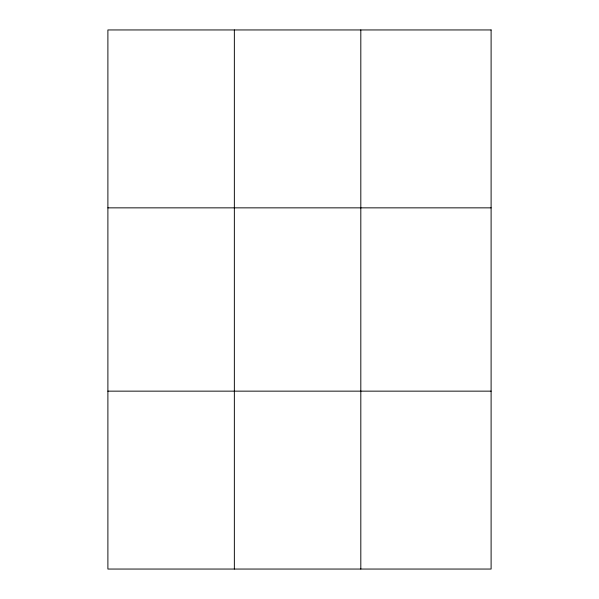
<?xml version="1.0" encoding="UTF-8"?>
<svg xmlns="http://www.w3.org/2000/svg" width="599" height="599" viewBox="0 0 599 599"><rect width="100%" height="100%" fill="white"/><g stroke="black" fill="none" stroke-linecap="round" stroke-linejoin="round"><path stroke-width="0.9" d="M234.351 569.05L234.351 29.95M360.815 569.05L360.815 29.95M107.895 207.853L491.105 207.853M107.895 391.147L491.105 391.147M491.105 29.95L491.105 569.05L107.895 569.05L107.895 29.95L491.105 29.95"/></g></svg>
